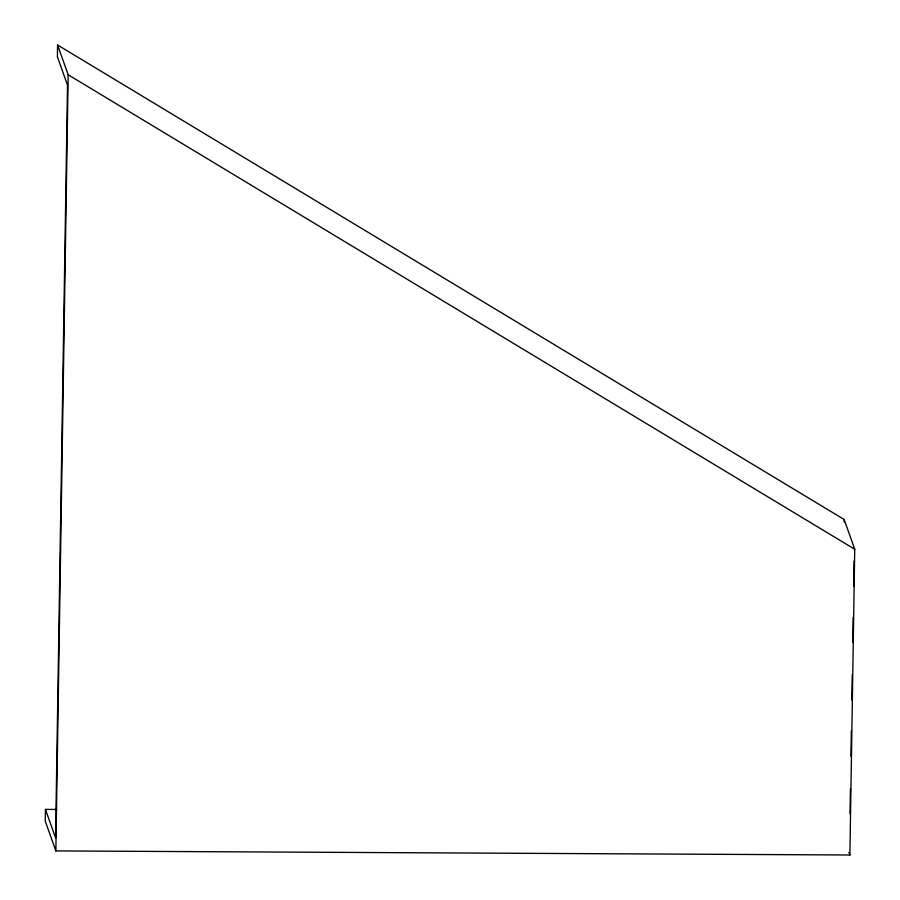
<?xml version="1.0" encoding="UTF-8"?>
<svg xmlns="http://www.w3.org/2000/svg" width="900" height="900" viewBox="0 0 900 900"><rect width="100%" height="100%" fill="white"/><g stroke="black" fill="none" stroke-linecap="round" stroke-linejoin="round"><path stroke-width="1.35" d="M45.439 809.393L45.259 821.16L55.856 850.916L849.893 855L854.741 549.248L844.144 519.48L57.578 45L57.386 56.756L67.511 85.174L55.564 837.81L45.439 809.393L56.689 809.449M55.856 850.916L68.175 74.767L57.578 45M844.099 522.09L844.144 519.48M850.039 813.803L850.444 788.524M850.95 756.236L851.355 730.957M851.85 700.065L852.244 674.786M852.761 642.499L853.166 617.22M853.65 586.327L854.055 561.049M68.175 74.767L854.741 549.248M848.97 852.413L849.893 855"/></g></svg>
